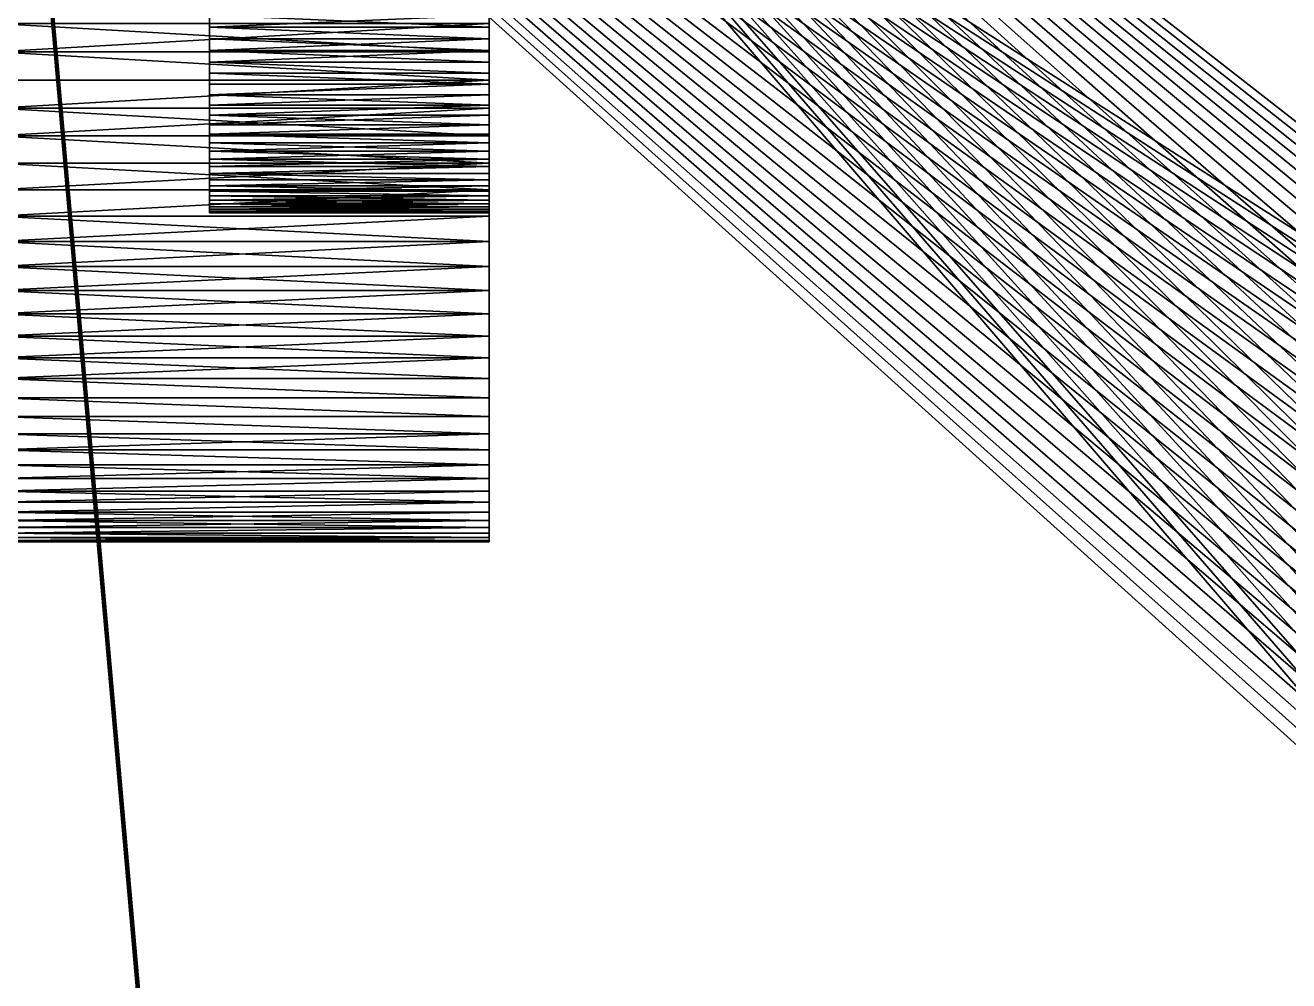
# Model space of a CAD drawing. Header units: millimetres. Extents: x 0 to 520, y -2 to 382.
# Drawn here: x 24.18 to 31.86, y 309.83 to 315.64 of the extents above; entities that cross this region are included whole.
import ezdxf

# ---------------------------------------------------------------- set-up
doc = ezdxf.new("R2010")
doc.units = ezdxf.units.MM

msp = doc.modelspace()

# ---------------------------------------------------------------- linework, layer by layer
at = {"layer": 'BRASS', "color": 52}
for points in [[(509.2, 369.2, 103), (10.8, 369.2, 103), (10.8, 10.8, 103)], [(509.2, 369.2, 103), (10.8, 10.8, 103), (509.2, 10.8, 103)], [(38.264, 311.0606, 86), (20.5, 359.5, 86), (38.3153, 310.9963, 86)], [(38.2095, 311.1223, 86), (20.5, 359.5, 86), (38.264, 311.0606, 86)], [(38.1521, 311.1812, 86), (20.5, 359.5, 86), (38.2095, 311.1223, 86)], [(38.0918, 311.2371, 86), (20.5, 359.5, 86), (38.1521, 311.1812, 86)], [(38.0288, 311.29, 86), (20.5, 359.5, 86), (38.0918, 311.2371, 86)], [(37.9632, 311.3397, 86), (20.5, 359.5, 86), (38.0288, 311.29, 86)], [(37.8952, 311.386, 86), (20.5, 359.5, 86), (37.9632, 311.3397, 86)], [(37.825, 311.4289, 86), (20.5, 359.5, 86), (37.8952, 311.386, 86)], [(37.7527, 311.4683, 86), (20.5, 359.5, 86), (37.825, 311.4289, 86)], [(37.6786, 311.504, 86), (20.5, 359.5, 86), (37.7527, 311.4683, 86)], [(37.6028, 311.5359, 86), (20.5, 359.5, 86), (37.6786, 311.504, 86)], [(37.5255, 311.5641, 86), (20.5, 359.5, 86), (37.6028, 311.5359, 86)], [(35.3827, 190.3269, 86), (20.5, 359.5, 86), (35.3827, 309.6731, 86)], [(37.4469, 311.5883, 86), (20.5, 359.5, 86), (37.5255, 311.5641, 86)], [(37.3672, 311.6086, 86), (20.5, 359.5, 86), (37.4469, 311.5883, 86)], [(37.2865, 311.6249, 86), (20.5, 359.5, 86), (37.3672, 311.6086, 86)], [(37.2052, 311.6372, 86), (20.5, 359.5, 86), (37.2865, 311.6249, 86)], [(37.1233, 311.6454, 86), (20.5, 359.5, 86), (37.2052, 311.6372, 86)], [(37.0411, 311.6495, 86), (20.5, 359.5, 86), (37.1233, 311.6454, 86)], [(36.9589, 311.6495, 86), (20.5, 359.5, 86), (37.0411, 311.6495, 86)], [(36.8767, 311.6454, 86), (20.5, 359.5, 86), (36.9589, 311.6495, 86)], [(36.7948, 311.6372, 86), (20.5, 359.5, 86), (36.8767, 311.6454, 86)], [(35.3684, 190.2459, 86), (20.5, 359.5, 86), (35.3827, 190.3269, 86)], [(36.7135, 311.6249, 86), (20.5, 359.5, 86), (36.7948, 311.6372, 86)], [(35.3582, 190.1643, 86), (20.5, 359.5, 86), (35.3684, 190.2459, 86)], [(36.6328, 311.6086, 86), (20.5, 359.5, 86), (36.7135, 311.6249, 86)], [(35.3521, 190.0822, 86), (20.5, 359.5, 86), (35.3582, 190.1643, 86)], [(36.5531, 311.5883, 86), (20.5, 359.5, 86), (36.6328, 311.6086, 86)], [(36.4745, 311.5641, 86), (20.5, 359.5, 86), (36.5531, 311.5883, 86)], [(36.3972, 311.5359, 86), (20.5, 359.5, 86), (36.4745, 311.5641, 86)], [(36.3214, 311.504, 86), (20.5, 359.5, 86), (36.3972, 311.5359, 86)], [(36.2473, 311.4683, 86), (20.5, 359.5, 86), (36.3214, 311.504, 86)], [(36.175, 311.4289, 86), (20.5, 359.5, 86), (36.2473, 311.4683, 86)], [(36.1048, 311.386, 86), (20.5, 359.5, 86), (36.175, 311.4289, 86)], [(36.0368, 311.3397, 86), (20.5, 359.5, 86), (36.1048, 311.386, 86)], [(35.9712, 311.29, 86), (20.5, 359.5, 86), (36.0368, 311.3397, 86)], [(35.9082, 311.2371, 86), (20.5, 359.5, 86), (35.9712, 311.29, 86)], [(35.8479, 311.1812, 86), (20.5, 359.5, 86), (35.9082, 311.2371, 86)], [(35.7905, 311.1223, 86), (20.5, 359.5, 86), (35.8479, 311.1812, 86)], [(35.736, 311.0606, 86), (20.5, 359.5, 86), (35.7905, 311.1223, 86)], [(35.6847, 310.9963, 86), (20.5, 359.5, 86), (35.736, 311.0606, 86)], [(35.6367, 310.9295, 86), (20.5, 359.5, 86), (35.6847, 310.9963, 86)], [(35.5921, 310.8604, 86), (20.5, 359.5, 86), (35.6367, 310.9295, 86)], [(35.5509, 310.7891, 86), (20.5, 359.5, 86), (35.5921, 310.8604, 86)], [(35.5134, 310.7159, 86), (20.5, 359.5, 86), (35.5509, 310.7891, 86)], [(35.4796, 310.6409, 86), (20.5, 359.5, 86), (35.5134, 310.7159, 86)], [(35.4495, 310.5643, 86), (20.5, 359.5, 86), (35.4796, 310.6409, 86)], [(35.4233, 310.4863, 86), (20.5, 359.5, 86), (35.4495, 310.5643, 86)], [(35.401, 310.4071, 86), (20.5, 359.5, 86), (35.4233, 310.4863, 86)], [(35.3827, 310.3269, 86), (20.5, 359.5, 86), (35.401, 310.4071, 86)], [(35.3684, 310.2459, 86), (20.5, 359.5, 86), (35.3827, 310.3269, 86)], [(35.3582, 310.1643, 86), (20.5, 359.5, 86), (35.3684, 310.2459, 86)], [(35.3521, 310.0822, 86), (20.5, 359.5, 86), (35.3582, 310.1643, 86)], [(35.35, 310, 86), (20.5, 359.5, 86), (35.3521, 310.0822, 86)], [(35.3521, 309.9178, 86), (20.5, 359.5, 86), (35.35, 310, 86)], [(35.3582, 309.8357, 86), (20.5, 359.5, 86), (35.3521, 309.9178, 86)], [(35.3684, 309.7541, 86), (20.5, 359.5, 86), (35.3582, 309.8357, 86)], [(35.3827, 309.6731, 86), (20.5, 359.5, 86), (35.3684, 309.7541, 86)], [(20.5, 359.5, 86), (183.401, 343.4071, 86), (38.3153, 310.9963, 86)], [(20.5, 20.5, 86), (20.5, 359.5, 86), (35.35, 190, 86)], [(35.35, 190, 86), (20.5, 359.5, 86), (35.3521, 190.0822, 86)]]:
    msp.add_3dface(points, dxfattribs=at)
at = {"layer": 'STEEL', "color": 8}
for points in [[(33.2507, 310.0561, 86), (20, 322, 86), (20, 298, 86)], [(33.2563, 310.1681, 86), (20, 322, 86), (33.2507, 310.0561, 86)], [(33.2675, 310.2798, 86), (20, 322, 86), (33.2563, 310.1681, 86)], [(33.2842, 310.3907, 86), (20, 322, 86), (33.2675, 310.2798, 86)], [(33.3064, 310.5007, 86), (20, 322, 86), (33.2842, 310.3907, 86)], [(33.3341, 310.6094, 86), (20, 322, 86), (33.3064, 310.5007, 86)], [(33.3672, 310.7166, 86), (20, 322, 86), (33.3341, 310.6094, 86)], [(33.4055, 310.822, 86), (20, 322, 86), (33.3672, 310.7166, 86)], [(33.4491, 310.9254, 86), (20, 322, 86), (33.4055, 310.822, 86)], [(33.4978, 311.0265, 86), (20, 322, 86), (33.4491, 310.9254, 86)], [(33.5514, 311.125, 86), (20, 322, 86), (33.4978, 311.0265, 86)], [(33.6099, 311.2207, 86), (20, 322, 86), (33.5514, 311.125, 86)], [(33.6731, 311.3134, 86), (20, 322, 86), (33.6099, 311.2207, 86)], [(33.7409, 311.4029, 86), (20, 322, 86), (33.6731, 311.3134, 86)], [(33.813, 311.4888, 86), (20, 322, 86), (33.7409, 311.4029, 86)], [(33.8893, 311.571, 86), (20, 322, 86), (33.813, 311.4888, 86)], [(33.9696, 311.6494, 86), (20, 322, 86), (33.8893, 311.571, 86)], [(34.0537, 311.7236, 86), (20, 322, 86), (33.9696, 311.6494, 86)], [(34.1414, 311.7935, 86), (20, 322, 86), (34.0537, 311.7236, 86)], [(34.2325, 311.859, 86), (20, 322, 86), (34.1414, 311.7935, 86)], [(34.3268, 311.9199, 86), (20, 322, 86), (34.2325, 311.859, 86)], [(34.4239, 311.976, 86), (20, 322, 86), (34.3268, 311.9199, 86)], [(34.5238, 312.0272, 86), (20, 322, 86), (34.4239, 311.976, 86)], [(34.626, 312.0733, 86), (20, 322, 86), (34.5238, 312.0272, 86)], [(34.7305, 312.1143, 86), (20, 322, 86), (34.626, 312.0733, 86)], [(34.8368, 312.15, 86), (20, 322, 86), (34.7305, 312.1143, 86)], [(34.9448, 312.1804, 86), (20, 322, 86), (34.8368, 312.15, 86)], [(35.0542, 312.2054, 86), (20, 322, 86), (34.9448, 312.1804, 86)], [(35.1647, 312.2249, 86), (20, 322, 86), (35.0542, 312.2054, 86)], [(35.276, 312.2388, 86), (20, 322, 86), (35.1647, 312.2249, 86)], [(48, 322, 86), (20, 322, 86), (35.276, 312.2388, 86)], [(33.2507, 310.0561, 83), (23, 322, 83), (33.2563, 310.1681, 83)], [(23, 298, 83), (23, 322, 83), (33.2507, 310.0561, 83)], [(33.6099, 311.2207, 83), (23, 322, 83), (33.6731, 311.3134, 83)], [(33.5514, 311.125, 83), (23, 322, 83), (33.6099, 311.2207, 83)], [(33.4978, 311.0265, 83), (23, 322, 83), (33.5514, 311.125, 83)], [(33.4491, 310.9254, 83), (23, 322, 83), (33.4978, 311.0265, 83)], [(33.4055, 310.822, 83), (23, 322, 83), (33.4491, 310.9254, 83)], [(33.3672, 310.7166, 83), (23, 322, 83), (33.4055, 310.822, 83)], [(33.3341, 310.6094, 83), (23, 322, 83), (33.3672, 310.7166, 83)], [(33.3064, 310.5007, 83), (23, 322, 83), (33.3341, 310.6094, 83)], [(33.2842, 310.3907, 83), (23, 322, 83), (33.3064, 310.5007, 83)], [(33.2675, 310.2798, 83), (23, 322, 83), (33.2842, 310.3907, 83)], [(33.2563, 310.1681, 83), (23, 322, 83), (33.2675, 310.2798, 83)], [(23, 322, 83), (33.7409, 311.4029, 83), (33.6731, 311.3134, 83)], [(23, 322, 83), (33.813, 311.4888, 83), (33.7409, 311.4029, 83)], [(23, 322, 83), (33.8893, 311.571, 83), (33.813, 311.4888, 83)], [(23, 322, 83), (33.9696, 311.6494, 83), (33.8893, 311.571, 83)], [(23, 322, 83), (34.0537, 311.7236, 83), (33.9696, 311.6494, 83)], [(23, 322, 83), (34.1414, 311.7935, 83), (34.0537, 311.7236, 83)], [(23, 322, 83), (34.2325, 311.859, 83), (34.1414, 311.7935, 83)], [(23, 322, 83), (34.3268, 311.9199, 83), (34.2325, 311.859, 83)], [(23, 322, 83), (34.4239, 311.976, 83), (34.3268, 311.9199, 83)], [(23, 322, 83), (34.5238, 312.0272, 83), (34.4239, 311.976, 83)], [(23, 322, 83), (34.626, 312.0733, 83), (34.5238, 312.0272, 83)], [(23, 322, 83), (34.7305, 312.1143, 83), (34.626, 312.0733, 83)], [(23, 322, 83), (34.8368, 312.15, 83), (34.7305, 312.1143, 83)], [(23, 322, 83), (34.9448, 312.1804, 83), (34.8368, 312.15, 83)], [(23, 322, 83), (35.0542, 312.2054, 83), (34.9448, 312.1804, 83)], [(23, 322, 83), (35.1647, 312.2249, 83), (35.0542, 312.2054, 83)], [(23, 322, 83), (35.276, 312.2388, 83), (35.1647, 312.2249, 83)], [(23, 322, 83), (35.3878, 312.2472, 83), (35.276, 312.2388, 83)], [(23, 322, 83), (35.5, 312.25, 83), (35.3878, 312.2472, 83)], [(23, 322, 83), (48, 322, 83), (35.5, 312.25, 83)], [(25.3, 315.6299, 73.4536), (25.3, 316, 70.5), (25.3, 315.7764, 73.4832)], [(25.3, 315.6299, 73.4536), (25.3, 315.9252, 70.5019), (25.3, 316, 70.5)], [(25.3, 315.487, 73.4095), (25.3, 315.9252, 70.5019), (25.3, 315.6299, 73.4536)], [(25.3, 315.487, 73.4095), (25.3, 315.8506, 70.5075), (25.3, 315.9252, 70.5019)], [(25.3, 315.487, 73.4095), (25.3, 315.7764, 70.5168), (25.3, 315.8506, 70.5075)], [(27, 315.4784, 75.4609), (27, 315.7764, 73.4832), (27, 315.8506, 73.4925)], [(27, 315.4784, 75.4609), (27, 315.8506, 73.4925), (27, 315.6515, 75.4826)], [(25.3, 315.6299, 73.4536), (25.3, 315.7764, 73.4832), (25.3, 315.7028, 73.4703)], [(25.3, 315.487, 73.4095), (25.3, 315.7028, 70.5297), (25.3, 315.7764, 70.5168)], [(27, 315.7764, 70.5168), (27, 315.4784, 68.5391), (27, 315.6515, 68.5174)], [(27, 315.7028, 70.5297), (27, 315.4784, 68.5391), (27, 315.7764, 70.5168)], [(27, 315.3065, 75.4306), (27, 315.7028, 73.4703), (27, 315.7764, 73.4832)], [(27, 315.3065, 75.4306), (27, 315.7764, 73.4832), (27, 315.4784, 75.4609)], [(25.3, 315.7028, 73.4703), (27, 315.6299, 73.4536), (25.3, 315.6299, 73.4536)], [(27, 315.7028, 73.4703), (27, 315.6299, 73.4536), (25.3, 315.7028, 73.4703)], [(25.3, 315.6299, 70.5464), (27, 315.7028, 70.5297), (25.3, 315.7028, 70.5297)], [(27, 315.6299, 70.5464), (27, 315.7028, 70.5297), (25.3, 315.6299, 70.5464)], [(25.3, 315.487, 73.4095), (25.3, 315.6299, 70.5464), (25.3, 315.7028, 70.5297)], [(27, 315.7028, 70.5297), (27, 315.3065, 68.5694), (27, 315.4784, 68.5391)], [(27, 315.6299, 70.5464), (27, 315.3065, 68.5694), (27, 315.7028, 70.5297)], [(27, 315.1363, 75.3918), (27, 315.6299, 73.4536), (27, 315.7028, 73.4703)], [(27, 315.1363, 75.3918), (27, 315.7028, 73.4703), (27, 315.3065, 75.4306)], [(27, 315.6515, 75.4826), (24, 315.6515, 75.4826), (24, 315.4784, 75.4609)], [(27, 315.4784, 75.4609), (27, 315.6515, 75.4826), (24, 315.4784, 75.4609)], [(27, 315.4784, 68.5391), (24, 315.4784, 68.5391), (24, 315.6515, 68.5174)], [(27, 315.6515, 68.5174), (27, 315.4784, 68.5391), (24, 315.6515, 68.5174)], [(25.3, 315.6299, 73.4536), (27, 315.5579, 73.4334), (25.3, 315.5579, 73.4334)], [(27, 315.6299, 73.4536), (27, 315.5579, 73.4334), (25.3, 315.6299, 73.4536)], [(25.3, 315.5579, 70.5666), (27, 315.5579, 70.5666), (25.3, 315.6299, 70.5464)], [(27, 315.5579, 70.5666), (27, 315.6299, 70.5464), (25.3, 315.6299, 70.5464)], [(25.3, 315.487, 73.4095), (25.3, 315.6299, 73.4536), (25.3, 315.5579, 73.4334)], [(25.3, 315.487, 73.4095), (25.3, 315.5579, 70.5666), (25.3, 315.6299, 70.5464)], [(27, 315.6299, 70.5464), (27, 315.1363, 68.6082), (27, 315.3065, 68.5694)], [(27, 315.5579, 70.5666), (27, 315.1363, 68.6082), (27, 315.6299, 70.5464)], [(27, 315.1363, 75.3918), (27, 315.5579, 73.4334), (27, 315.6299, 73.4536)], [(25.3, 315.5579, 73.4334), (27, 315.487, 73.4095), (25.3, 315.487, 73.4095)], [(27, 315.5579, 73.4334), (27, 315.487, 73.4095), (25.3, 315.5579, 73.4334)], [(27, 315.487, 70.5905), (27, 315.5579, 70.5666), (25.3, 315.487, 70.5905)], [(25.3, 315.487, 70.5905), (27, 315.5579, 70.5666), (25.3, 315.5579, 70.5666)], [(25.3, 314.9797, 73.0996), (25.3, 315.5579, 70.5666), (25.3, 315.487, 73.4095)], [(25.3, 314.9797, 73.0996), (25.3, 315.487, 70.5905), (25.3, 315.5579, 70.5666)], [(27, 315.5579, 70.5666), (27, 314.8029, 68.7111), (27, 314.9684, 68.6555)], [(27, 315.5579, 70.5666), (27, 314.9684, 68.6555), (27, 315.1363, 68.6082)], [(27, 315.487, 70.5905), (27, 314.8029, 68.7111), (27, 315.5579, 70.5666)], [(27, 314.9684, 75.3445), (27, 315.5579, 73.4334), (27, 315.1363, 75.3918)], [(27, 314.8029, 75.2889), (27, 315.5579, 73.4334), (27, 314.9684, 75.3445)], [(27, 314.8029, 75.2889), (27, 315.487, 73.4095), (27, 315.5579, 73.4334)], [(27, 315.3065, 75.4306), (24, 315.4784, 75.4609), (24, 315.3065, 75.4306)], [(27, 315.3065, 75.4306), (27, 315.4784, 75.4609), (24, 315.4784, 75.4609)], [(27, 315.3065, 68.5694), (24, 315.3065, 68.5694), (24, 315.4784, 68.5391)], [(27, 315.4784, 68.5391), (27, 315.3065, 68.5694), (24, 315.4784, 68.5391)], [(25.3, 315.487, 73.4095), (27, 315.4173, 73.3822), (25.3, 315.4173, 73.3822)], [(27, 315.487, 73.4095), (27, 315.4173, 73.3822), (25.3, 315.487, 73.4095)], [(27, 315.4173, 70.6178), (27, 315.487, 70.5905), (25.3, 315.4173, 70.6178)], [(25.3, 315.4173, 70.6178), (27, 315.487, 70.5905), (25.3, 315.487, 70.5905)], [(25.3, 315.3492, 70.6485), (25.3, 315.4173, 70.6178), (25.3, 315.487, 70.5905)], [(25.3, 315.2826, 70.6827), (25.3, 315.3492, 70.6485), (25.3, 315.487, 70.5905)], [(25.3, 315.2826, 73.3173), (25.3, 315.487, 73.4095), (25.3, 315.4173, 73.3822)], [(25.3, 315.0943, 73.1957), (25.3, 315.487, 73.4095), (25.3, 315.2826, 73.3173)], [(25.3, 314.9797, 73.0996), (25.3, 315.2826, 70.6827), (25.3, 315.487, 70.5905)], [(25.3, 314.9797, 73.0996), (25.3, 315.487, 73.4095), (25.3, 315.0943, 73.1957)], [(27, 315.4173, 70.6178), (27, 314.8029, 68.7111), (27, 315.487, 70.5905)], [(27, 314.6405, 75.2252), (27, 315.4173, 73.3822), (27, 315.487, 73.4095)], [(27, 314.6405, 75.2252), (27, 315.487, 73.4095), (27, 314.8029, 75.2889)], [(25.3, 315.4173, 73.3822), (27, 315.3492, 73.3515), (25.3, 315.3492, 73.3515)], [(27, 315.4173, 73.3822), (27, 315.3492, 73.3515), (25.3, 315.4173, 73.3822)], [(25.3, 315.3492, 70.6485), (27, 315.3492, 70.6485), (25.3, 315.4173, 70.6178)], [(27, 315.3492, 70.6485), (27, 315.4173, 70.6178), (25.3, 315.4173, 70.6178)], [(25.3, 315.2826, 73.3173), (25.3, 315.4173, 73.3822), (25.3, 315.3492, 73.3515)], [(25.3, 315.3492, 73.3515), (27, 315.2826, 73.3173), (25.3, 315.2826, 73.3173)], [(27, 315.3492, 73.3515), (27, 315.2826, 73.3173), (25.3, 315.3492, 73.3515)], [(25.3, 315.2826, 70.6827), (27, 315.2826, 70.6827), (25.3, 315.3492, 70.6485)], [(27, 315.2826, 70.6827), (27, 315.3492, 70.6485), (25.3, 315.3492, 70.6485)], [(27, 315.4173, 70.6178), (27, 314.6405, 68.7748), (27, 314.8029, 68.7111)], [(27, 315.3492, 70.6485), (27, 314.6405, 68.7748), (27, 315.4173, 70.6178)], [(27, 314.4814, 75.1534), (27, 315.3492, 73.3515), (27, 315.4173, 73.3822)], [(27, 314.4814, 75.1534), (27, 315.4173, 73.3822), (27, 314.6405, 75.2252)], [(27, 315.3492, 70.6485), (27, 314.3261, 68.9262), (27, 314.4814, 68.8466)], [(27, 315.3492, 70.6485), (27, 314.4814, 68.8466), (27, 314.6405, 68.7748)], [(27, 315.2826, 70.6827), (27, 314.3261, 68.9262), (27, 315.3492, 70.6485)], [(27, 314.3261, 75.0738), (27, 315.2826, 73.3173), (27, 315.3492, 73.3515)], [(27, 314.3261, 75.0738), (27, 315.3492, 73.3515), (27, 314.4814, 75.1534)], [(27, 315.3065, 75.4306), (24, 315.3065, 75.4306), (24, 315.1363, 75.3918)], [(27, 315.1363, 75.3918), (27, 315.3065, 75.4306), (24, 315.1363, 75.3918)], [(27, 315.3065, 68.5694), (24, 315.1363, 68.6082), (24, 315.3065, 68.5694)], [(27, 315.3065, 68.5694), (27, 315.1363, 68.6082), (24, 315.1363, 68.6082)], [(25.3, 315.2826, 73.3173), (27, 315.2826, 73.3173), (25.3, 315.2178, 73.2799)], [(27, 315.2826, 73.3173), (27, 315.2178, 73.2799), (25.3, 315.2178, 73.2799)], [(27, 315.2178, 70.7201), (27, 315.2826, 70.6827), (25.3, 315.2178, 70.7201)], [(25.3, 315.2178, 70.7201), (27, 315.2826, 70.6827), (25.3, 315.2826, 70.6827)], [(25.3, 315.155, 70.7606), (25.3, 315.2178, 70.7201), (25.3, 315.2826, 70.6827)], [(25.3, 315.0943, 73.1957), (25.3, 315.2826, 73.3173), (25.3, 315.2178, 73.2799)], [(25.3, 314.9797, 73.0996), (25.3, 315.155, 70.7606), (25.3, 315.2826, 70.6827)], [(27, 315.2178, 70.7201), (27, 314.3261, 68.9262), (27, 315.2826, 70.6827)], [(27, 314.175, 74.9865), (27, 315.2826, 73.3173), (27, 314.3261, 75.0738)], [(27, 314.175, 74.9865), (27, 315.2178, 73.2799), (27, 315.2826, 73.3173)], [(27, 315.2178, 73.2799), (27, 315.155, 73.2394), (25.3, 315.2178, 73.2799)], [(25.3, 315.2178, 73.2799), (27, 315.155, 73.2394), (25.3, 315.155, 73.2394)], [(27, 315.155, 70.7606), (27, 315.2178, 70.7201), (25.3, 315.155, 70.7606)], [(25.3, 315.155, 70.7606), (27, 315.2178, 70.7201), (25.3, 315.2178, 70.7201)], [(25.3, 315.0943, 73.1957), (25.3, 315.2178, 73.2799), (25.3, 315.155, 73.2394)], [(27, 315.2178, 70.7201), (27, 314.175, 69.0135), (27, 314.3261, 68.9262)], [(27, 315.155, 70.7606), (27, 314.175, 69.0135), (27, 315.2178, 70.7201)], [(27, 314.0284, 74.8918), (27, 315.2178, 73.2799), (27, 314.175, 74.9865)], [(27, 314.0284, 74.8918), (27, 315.155, 73.2394), (27, 315.2178, 73.2799)], [(27, 315.1363, 75.3918), (24, 315.1363, 75.3918), (24, 314.9684, 75.3445)], [(27, 314.9684, 75.3445), (27, 315.1363, 75.3918), (24, 314.9684, 75.3445)], [(27, 314.9684, 68.6555), (24, 314.9684, 68.6555), (24, 315.1363, 68.6082)], [(27, 315.1363, 68.6082), (27, 314.9684, 68.6555), (24, 315.1363, 68.6082)], [(25.3, 315.155, 73.2394), (27, 315.155, 73.2394), (25.3, 315.0943, 73.1957)], [(27, 315.155, 73.2394), (27, 315.0943, 73.1957), (25.3, 315.0943, 73.1957)], [(27, 315.0943, 70.8043), (27, 315.155, 70.7606), (25.3, 315.0943, 70.8043)], [(25.3, 315.0943, 70.8043), (27, 315.155, 70.7606), (25.3, 315.155, 70.7606)], [(25.3, 315.0358, 70.8509), (25.3, 315.0943, 70.8043), (25.3, 315.155, 70.7606)], [(25.3, 314.9262, 73.0474), (25.3, 315.0358, 70.8509), (25.3, 315.155, 70.7606)], [(25.3, 314.9262, 73.0474), (25.3, 315.155, 70.7606), (25.3, 314.9797, 73.0996)], [(27, 315.155, 70.7606), (27, 314.0284, 69.1082), (27, 314.175, 69.0135)], [(27, 315.0943, 70.8043), (27, 314.0284, 69.1082), (27, 315.155, 70.7606)], [(27, 314.0284, 74.8918), (27, 315.0943, 73.1957), (27, 315.155, 73.2394)], [(27, 315.0943, 73.1957), (27, 315.0358, 73.1491), (25.3, 315.0943, 73.1957)], [(25.3, 315.0943, 73.1957), (27, 315.0358, 73.1491), (25.3, 315.0358, 73.1491)], [(27, 315.0358, 70.8509), (27, 315.0943, 70.8043), (25.3, 315.0358, 70.8509)], [(25.3, 315.0358, 70.8509), (27, 315.0943, 70.8043), (25.3, 315.0943, 70.8043)], [(25.3, 314.9797, 73.0996), (25.3, 315.0943, 73.1957), (25.3, 315.0358, 73.1491)], [(27, 315.0943, 70.8043), (27, 313.7502, 69.3188), (27, 313.8867, 69.21)], [(27, 315.0943, 70.8043), (27, 313.8867, 69.21), (27, 314.0284, 69.1082)], [(27, 315.0358, 70.8509), (27, 313.7502, 69.3188), (27, 315.0943, 70.8043)], [(27, 313.8867, 74.79), (27, 315.0358, 73.1491), (27, 315.0943, 73.1957)], [(27, 313.8867, 74.79), (27, 315.0943, 73.1957), (27, 314.0284, 74.8918)], [(27, 314.8029, 75.2889), (24, 314.9684, 75.3445), (24, 314.8029, 75.2889)], [(27, 314.8029, 75.2889), (27, 314.9684, 75.3445), (24, 314.9684, 75.3445)], [(27, 314.8029, 68.7111), (24, 314.8029, 68.7111), (24, 314.9684, 68.6555)], [(27, 314.9684, 68.6555), (27, 314.8029, 68.7111), (24, 314.9684, 68.6555)], [(25.3, 315.0358, 73.1491), (27, 315.0358, 73.1491), (25.3, 314.9797, 73.0996)], [(27, 315.0358, 73.1491), (27, 314.9797, 73.0996), (25.3, 314.9797, 73.0996)], [(27, 314.9797, 70.9004), (27, 315.0358, 70.8509), (25.3, 314.9797, 70.9004)], [(25.3, 314.9797, 70.9004), (27, 315.0358, 70.8509), (25.3, 315.0358, 70.8509)], [(25.3, 314.9262, 73.0474), (25.3, 314.9797, 70.9004), (25.3, 315.0358, 70.8509)], [(27, 314.9797, 73.0996), (27, 314.9262, 73.0474), (25.3, 314.9797, 73.0996)], [(25.3, 314.9797, 73.0996), (27, 314.9262, 73.0474), (25.3, 314.9262, 73.0474)], [(25.3, 314.9262, 70.9526), (27, 314.9262, 70.9526), (25.3, 314.9797, 70.9004)], [(27, 314.9262, 70.9526), (27, 314.9797, 70.9004), (25.3, 314.9797, 70.9004)], [(25.3, 314.8753, 71.0075), (25.3, 314.9262, 70.9526), (25.3, 314.9797, 70.9004)], [(25.3, 314.9262, 73.0474), (25.3, 314.8753, 71.0075), (25.3, 314.9797, 70.9004)], [(27, 314.9797, 70.9004), (27, 313.7502, 69.3188), (27, 315.0358, 70.8509)], [(27, 313.7502, 74.6812), (27, 315.0358, 73.1491), (27, 313.8867, 74.79)], [(27, 313.6194, 74.5657), (27, 314.9797, 73.0996), (27, 315.0358, 73.1491)], [(27, 313.6194, 74.5657), (27, 315.0358, 73.1491), (27, 313.7502, 74.6812)], [(27, 314.9797, 70.9004), (27, 313.6194, 69.4343), (27, 313.7502, 69.3188)], [(27, 313.4945, 69.5562), (27, 314.9797, 70.9004), (27, 314.9262, 70.9526)], [(27, 313.4945, 69.5562), (27, 313.6194, 69.4343), (27, 314.9797, 70.9004)], [(27, 313.4945, 74.4438), (27, 314.9262, 73.0474), (27, 314.9797, 73.0996)], [(27, 313.4945, 74.4438), (27, 314.9797, 73.0996), (27, 313.6194, 74.5657)], [(27, 314.9262, 73.0474), (27, 314.8753, 72.9925), (25.3, 314.9262, 73.0474)], [(25.3, 314.9262, 73.0474), (27, 314.8753, 72.9925), (25.3, 314.8753, 72.9925)], [(27, 314.8753, 71.0075), (27, 314.9262, 70.9526), (25.3, 314.8753, 71.0075)], [(25.3, 314.8753, 71.0075), (27, 314.9262, 70.9526), (25.3, 314.9262, 70.9526)], [(25.3, 314.9262, 73.0474), (25.3, 314.8753, 72.9925), (25.3, 314.8273, 72.9352)], [(25.3, 314.9262, 73.0474), (25.3, 314.74, 71.1862), (25.3, 314.8753, 71.0075)], [(25.3, 314.9262, 73.0474), (25.3, 314.8273, 72.9352), (25.3, 314.74, 71.1862)], [(27, 313.3758, 69.6841), (27, 313.4945, 69.5562), (27, 314.9262, 70.9526)], [(27, 313.3758, 69.6841), (27, 314.9262, 70.9526), (27, 314.8753, 71.0075)], [(27, 313.4945, 74.4438), (27, 314.8753, 72.9925), (27, 314.9262, 73.0474)], [(27, 314.8753, 72.9925), (27, 314.8273, 72.9352), (25.3, 314.8753, 72.9925)], [(25.3, 314.8753, 72.9925), (27, 314.8273, 72.9352), (25.3, 314.8273, 72.9352)], [(27, 314.8273, 71.0648), (27, 314.8753, 71.0075), (25.3, 314.8273, 71.0648)], [(25.3, 314.8273, 71.0648), (27, 314.8753, 71.0075), (25.3, 314.8753, 71.0075)], [(25.3, 314.74, 71.1862), (25.3, 314.8273, 71.0648), (25.3, 314.8753, 71.0075)], [(27, 314.8273, 72.9352), (27, 314.7821, 72.8756), (25.3, 314.8273, 72.9352)], [(25.3, 314.8273, 72.9352), (27, 314.7821, 72.8756), (25.3, 314.7821, 72.8756)], [(27, 314.7821, 71.1244), (27, 314.8273, 71.0648), (25.3, 314.7821, 71.1244)], [(25.3, 314.7821, 71.1244), (27, 314.8273, 71.0648), (25.3, 314.8273, 71.0648)], [(25.3, 314.74, 71.1862), (25.3, 314.7821, 71.1244), (25.3, 314.8273, 71.0648)], [(25.3, 314.8273, 72.9352), (25.3, 314.7821, 72.8756), (25.3, 314.74, 72.8138)], [(25.3, 314.8273, 72.9352), (25.3, 314.74, 72.8138), (25.3, 314.701, 72.75)], [(25.3, 314.8273, 72.9352), (25.3, 314.701, 72.75), (25.3, 314.5561, 71.5937)], [(25.3, 314.8273, 72.9352), (25.3, 314.5561, 71.5937), (25.3, 314.74, 71.1862)], [(27, 313.2636, 69.8178), (27, 313.3758, 69.6841), (27, 314.8753, 71.0075)], [(27, 313.2636, 69.8178), (27, 314.8753, 71.0075), (27, 314.8273, 71.0648)], [(27, 313.3758, 74.3159), (27, 314.8273, 72.9352), (27, 314.8753, 72.9925)], [(27, 313.4945, 74.4438), (27, 313.3758, 74.3159), (27, 314.8753, 72.9925)], [(27, 313.1582, 69.9569), (27, 313.2636, 69.8178), (27, 314.8273, 71.0648)], [(27, 313.1582, 69.9569), (27, 314.8273, 71.0648), (27, 314.7821, 71.1244)], [(27, 313.1582, 74.0431), (27, 314.7821, 72.8756), (27, 314.8273, 72.9352)], [(27, 313.2636, 74.1822), (27, 313.1582, 74.0431), (27, 314.8273, 72.9352)], [(27, 313.3758, 74.3159), (27, 313.2636, 74.1822), (27, 314.8273, 72.9352)], [(27, 314.6405, 75.2252), (24, 314.8029, 75.2889), (24, 314.6405, 75.2252)], [(27, 314.6405, 75.2252), (27, 314.8029, 75.2889), (24, 314.8029, 75.2889)], [(27, 314.8029, 68.7111), (27, 314.6405, 68.7748), (24, 314.6405, 68.7748)], [(27, 314.8029, 68.7111), (24, 314.6405, 68.7748), (24, 314.8029, 68.7111)], [(25.3, 314.7821, 72.8756), (27, 314.7821, 72.8756), (25.3, 314.74, 72.8138)], [(27, 314.7821, 72.8756), (27, 314.74, 72.8138), (25.3, 314.74, 72.8138)], [(27, 314.74, 71.1862), (27, 314.7821, 71.1244), (25.3, 314.74, 71.1862)], [(25.3, 314.74, 71.1862), (27, 314.7821, 71.1244), (25.3, 314.7821, 71.1244)], [(27, 314.74, 72.8138), (27, 314.701, 72.75), (25.3, 314.74, 72.8138)], [(25.3, 314.74, 72.8138), (27, 314.701, 72.75), (25.3, 314.701, 72.75)], [(25.3, 314.701, 71.25), (27, 314.701, 71.25), (25.3, 314.74, 71.1862)], [(27, 314.701, 71.25), (27, 314.74, 71.1862), (25.3, 314.74, 71.1862)], [(25.3, 314.5561, 71.5937), (25.3, 314.701, 71.25), (25.3, 314.74, 71.1862)], [(27, 313.0599, 70.1011), (27, 313.1582, 69.9569), (27, 314.7821, 71.1244)], [(27, 313.0599, 70.1011), (27, 314.7821, 71.1244), (27, 314.74, 71.1862)], [(27, 313.1582, 74.0431), (27, 314.74, 72.8138), (27, 314.7821, 72.8756)], [(27, 312.9689, 70.25), (27, 313.0599, 70.1011), (27, 314.74, 71.1862)], [(27, 312.9689, 70.25), (27, 314.74, 71.1862), (27, 314.701, 71.25)], [(27, 312.9689, 73.75), (27, 314.701, 72.75), (27, 314.74, 72.8138)], [(27, 313.0599, 73.8989), (27, 312.9689, 73.75), (27, 314.74, 72.8138)], [(27, 313.1582, 74.0431), (27, 313.0599, 73.8989), (27, 314.74, 72.8138)], [(25.3, 314.701, 72.75), (27, 314.701, 72.75), (25.3, 314.6652, 72.6843)], [(27, 314.701, 72.75), (27, 314.6652, 72.6843), (25.3, 314.6652, 72.6843)], [(27, 314.6652, 71.3157), (27, 314.701, 71.25), (25.3, 314.6652, 71.3157)], [(25.3, 314.6652, 71.3157), (27, 314.701, 71.25), (25.3, 314.701, 71.25)], [(25.3, 314.6327, 71.3831), (25.3, 314.6652, 71.3157), (25.3, 314.701, 71.25)], [(25.3, 314.5561, 71.5937), (25.3, 314.6327, 71.3831), (25.3, 314.701, 71.25)], [(25.3, 314.701, 72.75), (25.3, 314.5781, 72.4777), (25.3, 314.5116, 71.8135)], [(25.3, 314.701, 72.75), (25.3, 314.6652, 72.6843), (25.3, 314.6037, 72.548)], [(25.3, 314.701, 72.75), (25.3, 314.6037, 72.548), (25.3, 314.5781, 72.4777)], [(25.3, 314.701, 72.75), (25.3, 314.5116, 71.8135), (25.3, 314.5228, 71.7395)], [(25.3, 314.701, 72.75), (25.3, 314.5228, 71.7395), (25.3, 314.5561, 71.5937)], [(25.3, 314.6652, 72.6843), (27, 314.6327, 72.6169), (25.3, 314.6327, 72.6169)], [(27, 314.6652, 72.6843), (27, 314.6327, 72.6169), (25.3, 314.6652, 72.6843)], [(27, 314.6327, 71.3831), (27, 314.6652, 71.3157), (25.3, 314.6327, 71.3831)], [(25.3, 314.6327, 71.3831), (27, 314.6652, 71.3157), (25.3, 314.6652, 71.3157)], [(25.3, 314.6652, 72.6843), (25.3, 314.6327, 72.6169), (25.3, 314.6037, 72.548)], [(27, 312.8854, 70.4033), (27, 314.701, 71.25), (27, 314.6652, 71.3157)], [(27, 312.8854, 70.4033), (27, 312.9689, 70.25), (27, 314.701, 71.25)], [(27, 312.9689, 73.75), (27, 314.6652, 72.6843), (27, 314.701, 72.75)], [(27, 312.8097, 70.5605), (27, 314.6652, 71.3157), (27, 314.6327, 71.3831)], [(27, 312.8097, 70.5605), (27, 312.8854, 70.4033), (27, 314.6652, 71.3157)], [(27, 312.8854, 73.5967), (27, 314.6327, 72.6169), (27, 314.6652, 72.6843)], [(27, 312.9689, 73.75), (27, 312.8854, 73.5967), (27, 314.6652, 72.6843)], [(27, 314.6405, 75.2252), (24, 314.6405, 75.2252), (24, 314.4814, 75.1534)], [(27, 314.4814, 75.1534), (27, 314.6405, 75.2252), (24, 314.4814, 75.1534)], [(27, 314.6405, 68.7748), (27, 314.4814, 68.8466), (24, 314.4814, 68.8466)], [(27, 314.6405, 68.7748), (24, 314.4814, 68.8466), (24, 314.6405, 68.7748)], [(25.3, 314.6327, 72.6169), (27, 314.6037, 72.548), (25.3, 314.6037, 72.548)], [(27, 314.6327, 72.6169), (27, 314.6037, 72.548), (25.3, 314.6327, 72.6169)], [(25.3, 314.6037, 71.452), (27, 314.6037, 71.452), (25.3, 314.6327, 71.3831)], [(27, 314.6037, 71.452), (27, 314.6327, 71.3831), (25.3, 314.6327, 71.3831)], [(25.3, 314.5781, 71.5223), (25.3, 314.6037, 71.452), (25.3, 314.6327, 71.3831)], [(25.3, 314.5561, 71.5937), (25.3, 314.5781, 71.5223), (25.3, 314.6327, 71.3831)], [(25.3, 314.6037, 72.548), (27, 314.5781, 72.4777), (25.3, 314.5781, 72.4777)], [(27, 314.6037, 72.548), (27, 314.5781, 72.4777), (25.3, 314.6037, 72.548)], [(27, 314.5781, 71.5223), (27, 314.6037, 71.452), (25.3, 314.5781, 71.5223)], [(25.3, 314.5781, 71.5223), (27, 314.6037, 71.452), (25.3, 314.6037, 71.452)], [(27, 312.7419, 70.7213), (27, 312.8097, 70.5605), (27, 314.6327, 71.3831)], [(27, 312.7419, 70.7213), (27, 314.6327, 71.3831), (27, 314.6037, 71.452)], [(27, 312.8097, 73.4395), (27, 314.6037, 72.548), (27, 314.6327, 72.6169)], [(27, 312.8854, 73.5967), (27, 312.8097, 73.4395), (27, 314.6327, 72.6169)], [(27, 312.6823, 70.8853), (27, 312.7419, 70.7213), (27, 314.6037, 71.452)], [(27, 312.6823, 70.8853), (27, 314.6037, 71.452), (27, 314.5781, 71.5223)], [(27, 312.7419, 73.2787), (27, 314.5781, 72.4777), (27, 314.6037, 72.548)], [(27, 312.8097, 73.4395), (27, 312.7419, 73.2787), (27, 314.6037, 72.548)], [(25.3, 314.5781, 72.4777), (27, 314.5561, 72.4063), (25.3, 314.5561, 72.4063)], [(27, 314.5781, 72.4777), (27, 314.5561, 72.4063), (25.3, 314.5781, 72.4777)], [(27, 314.5561, 71.5937), (27, 314.5781, 71.5223), (25.3, 314.5561, 71.5937)], [(25.3, 314.5561, 71.5937), (27, 314.5781, 71.5223), (25.3, 314.5781, 71.5223)], [(25.3, 314.5781, 72.4777), (25.3, 314.5042, 72.1121), (25.3, 314.5005, 71.9626)], [(25.3, 314.5781, 72.4777), (25.3, 314.5561, 72.4063), (25.3, 314.5376, 72.3338)], [(25.3, 314.5781, 72.4777), (25.3, 314.5116, 72.1865), (25.3, 314.5042, 72.1121)], [(25.3, 314.5781, 72.4777), (25.3, 314.5005, 71.9626), (25.3, 314.5042, 71.8879)], [(25.3, 314.5781, 72.4777), (25.3, 314.5042, 71.8879), (25.3, 314.5116, 71.8135)], [(25.3, 314.5781, 72.4777), (25.3, 314.5376, 72.3338), (25.3, 314.5116, 72.1865)], [(25.3, 314.5561, 72.4063), (27, 314.5376, 72.3338), (25.3, 314.5376, 72.3338)], [(27, 314.5561, 72.4063), (27, 314.5376, 72.3338), (25.3, 314.5561, 72.4063)], [(27, 314.5376, 71.6662), (27, 314.5561, 71.5937), (25.3, 314.5376, 71.6662)], [(25.3, 314.5376, 71.6662), (27, 314.5561, 71.5937), (25.3, 314.5561, 71.5937)], [(25.3, 314.5228, 71.7395), (25.3, 314.5376, 71.6662), (25.3, 314.5561, 71.5937)], [(25.3, 314.5376, 72.3338), (27, 314.5376, 72.3338), (25.3, 314.5228, 72.2605)], [(27, 314.5376, 72.3338), (27, 314.5228, 72.2605), (25.3, 314.5228, 72.2605)], [(27, 314.5228, 71.7395), (27, 314.5376, 71.6662), (25.3, 314.5228, 71.7395)], [(25.3, 314.5228, 71.7395), (27, 314.5376, 71.6662), (25.3, 314.5376, 71.6662)], [(25.3, 314.5376, 72.3338), (25.3, 314.5228, 72.2605), (25.3, 314.5116, 72.1865)], [(25.3, 314.5228, 72.2605), (27, 314.5116, 72.1865), (25.3, 314.5116, 72.1865)], [(27, 314.5228, 72.2605), (27, 314.5116, 72.1865), (25.3, 314.5228, 72.2605)], [(25.3, 314.5116, 71.8135), (27, 314.5116, 71.8135), (25.3, 314.5228, 71.7395)], [(27, 314.5116, 71.8135), (27, 314.5228, 71.7395), (25.3, 314.5228, 71.7395)], [(25.3, 314.5116, 72.1865), (27, 314.5042, 72.1121), (25.3, 314.5042, 72.1121)], [(27, 314.5116, 72.1865), (27, 314.5042, 72.1121), (25.3, 314.5116, 72.1865)], [(25.3, 314.5042, 71.8879), (27, 314.5042, 71.8879), (25.3, 314.5116, 71.8135)], [(27, 314.5042, 71.8879), (27, 314.5116, 71.8135), (25.3, 314.5116, 71.8135)], [(25.3, 314.5042, 72.1121), (27, 314.5005, 72.0374), (25.3, 314.5005, 72.0374)], [(27, 314.5042, 72.1121), (27, 314.5005, 72.0374), (25.3, 314.5042, 72.1121)], [(25.3, 314.5005, 71.9626), (27, 314.5042, 71.8879), (25.3, 314.5042, 71.8879)], [(27, 314.5005, 71.9626), (27, 314.5042, 71.8879), (25.3, 314.5005, 71.9626)], [(25.3, 314.5042, 72.1121), (25.3, 314.5005, 72.0374), (25.3, 314.5005, 71.9626)], [(27, 312.6823, 70.8853), (27, 314.5781, 71.5223), (27, 314.5561, 71.5937)], [(27, 312.6308, 72.9479), (27, 314.5561, 72.4063), (27, 314.5781, 72.4777)], [(27, 312.6823, 73.1147), (27, 312.6308, 72.9479), (27, 314.5781, 72.4777)], [(27, 312.7419, 73.2787), (27, 312.6823, 73.1147), (27, 314.5781, 72.4777)], [(27, 312.6308, 71.0521), (27, 312.6823, 70.8853), (27, 314.5561, 71.5937)], [(27, 312.5878, 71.2212), (27, 314.5561, 71.5937), (27, 314.5376, 71.6662)], [(27, 312.5878, 71.2212), (27, 312.6308, 71.0521), (27, 314.5561, 71.5937)], [(27, 312.6308, 72.9479), (27, 314.5376, 72.3338), (27, 314.5561, 72.4063)], [(27, 312.5532, 71.3922), (27, 314.5376, 71.6662), (27, 314.5228, 71.7395)], [(27, 312.5532, 71.3922), (27, 312.5878, 71.2212), (27, 314.5376, 71.6662)], [(27, 312.5532, 72.6078), (27, 314.5228, 72.2605), (27, 314.5376, 72.3338)], [(27, 312.5878, 72.7788), (27, 312.5532, 72.6078), (27, 314.5376, 72.3338)], [(27, 312.6308, 72.9479), (27, 312.5878, 72.7788), (27, 314.5376, 72.3338)], [(27, 312.5272, 71.5648), (27, 314.5228, 71.7395), (27, 314.5116, 71.8135)], [(27, 312.5272, 71.5648), (27, 312.5532, 71.3922), (27, 314.5228, 71.7395)], [(27, 312.5532, 72.6078), (27, 314.5116, 72.1865), (27, 314.5228, 72.2605)], [(27, 312.5098, 71.7384), (27, 312.5272, 71.5648), (27, 314.5116, 71.8135)], [(27, 312.5098, 71.7384), (27, 314.5116, 71.8135), (27, 314.5042, 71.8879)], [(27, 312.5272, 72.4352), (27, 314.5042, 72.1121), (27, 314.5116, 72.1865)], [(27, 312.5532, 72.6078), (27, 312.5272, 72.4352), (27, 314.5116, 72.1865)], [(27, 312.5011, 71.9127), (27, 312.5098, 71.7384), (27, 314.5042, 71.8879)], [(27, 312.5011, 71.9127), (27, 314.5042, 71.8879), (27, 314.5005, 71.9626)], [(27, 312.5098, 72.2616), (27, 314.5005, 72.0374), (27, 314.5042, 72.1121)], [(27, 312.5272, 72.4352), (27, 312.5098, 72.2616), (27, 314.5042, 72.1121)], [(27, 314.3261, 75.0738), (24, 314.4814, 75.1534), (24, 314.3261, 75.0738)], [(27, 314.3261, 75.0738), (27, 314.4814, 75.1534), (24, 314.4814, 75.1534)], [(27, 314.4814, 68.8466), (27, 314.3261, 68.9262), (24, 314.3261, 68.9262)], [(27, 314.4814, 68.8466), (24, 314.3261, 68.9262), (24, 314.4814, 68.8466)], [(25.3, 314.5005, 72.0374), (27, 314.5005, 71.9626), (25.3, 314.5005, 71.9626)], [(27, 314.5005, 72.0374), (27, 314.5005, 71.9626), (25.3, 314.5005, 72.0374)], [(27, 312.5011, 72.0873), (27, 312.5011, 71.9127), (27, 314.5005, 71.9626)], [(27, 312.5011, 72.0873), (27, 314.5005, 71.9626), (27, 314.5005, 72.0374)], [(27, 312.5098, 72.2616), (27, 312.5011, 72.0873), (27, 314.5005, 72.0374)], [(27, 314.175, 74.9865), (27, 314.3261, 75.0738), (24, 314.3261, 75.0738)], [(27, 314.175, 74.9865), (24, 314.3261, 75.0738), (24, 314.175, 74.9865)], [(27, 314.3261, 68.9262), (27, 314.175, 69.0135), (24, 314.175, 69.0135)], [(27, 314.3261, 68.9262), (24, 314.175, 69.0135), (24, 314.3261, 68.9262)], [(27, 314.0284, 74.8918), (27, 314.175, 74.9865), (24, 314.175, 74.9865)], [(27, 314.0284, 74.8918), (24, 314.175, 74.9865), (24, 314.0284, 74.8918)], [(27, 314.175, 69.0135), (27, 314.0284, 69.1082), (24, 314.0284, 69.1082)], [(27, 314.175, 69.0135), (24, 314.0284, 69.1082), (24, 314.175, 69.0135)], [(27, 313.8867, 74.79), (27, 314.0284, 74.8918), (24, 314.0284, 74.8918)], [(27, 313.8867, 74.79), (24, 314.0284, 74.8918), (24, 313.8867, 74.79)], [(27, 314.0284, 69.1082), (27, 313.8867, 69.21), (24, 313.8867, 69.21)], [(27, 314.0284, 69.1082), (24, 313.8867, 69.21), (24, 314.0284, 69.1082)], [(27, 313.7502, 74.6812), (27, 313.8867, 74.79), (24, 313.8867, 74.79)], [(27, 313.7502, 74.6812), (24, 313.8867, 74.79), (24, 313.7502, 74.6812)], [(27, 313.8867, 69.21), (27, 313.7502, 69.3188), (24, 313.7502, 69.3188)], [(27, 313.8867, 69.21), (24, 313.7502, 69.3188), (24, 313.8867, 69.21)], [(27, 313.6194, 74.5657), (27, 313.7502, 74.6812), (24, 313.7502, 74.6812)], [(27, 313.6194, 74.5657), (24, 313.7502, 74.6812), (24, 313.6194, 74.5657)], [(27, 313.7502, 69.3188), (27, 313.6194, 69.4343), (24, 313.6194, 69.4343)], [(27, 313.7502, 69.3188), (24, 313.6194, 69.4343), (24, 313.7502, 69.3188)], [(27, 313.4945, 74.4438), (27, 313.6194, 74.5657), (24, 313.6194, 74.5657)], [(27, 313.4945, 74.4438), (24, 313.6194, 74.5657), (24, 313.4945, 74.4438)], [(27, 313.6194, 69.4343), (27, 313.4945, 69.5562), (24, 313.4945, 69.5562)], [(27, 313.6194, 69.4343), (24, 313.4945, 69.5562), (24, 313.6194, 69.4343)], [(27, 313.3758, 74.3159), (27, 313.4945, 74.4438), (24, 313.4945, 74.4438)], [(27, 313.3758, 74.3159), (24, 313.4945, 74.4438), (24, 313.3758, 74.3159)], [(27, 313.3758, 69.6841), (24, 313.3758, 69.6841), (24, 313.4945, 69.5562)], [(27, 313.4945, 69.5562), (27, 313.3758, 69.6841), (24, 313.4945, 69.5562)], [(27, 313.2636, 74.1822), (27, 313.3758, 74.3159), (24, 313.3758, 74.3159)], [(27, 313.2636, 74.1822), (24, 313.3758, 74.3159), (24, 313.2636, 74.1822)], [(27, 313.2636, 69.8178), (24, 313.2636, 69.8178), (24, 313.3758, 69.6841)], [(27, 313.3758, 69.6841), (27, 313.2636, 69.8178), (24, 313.3758, 69.6841)], [(27, 313.1582, 74.0431), (27, 313.2636, 74.1822), (24, 313.2636, 74.1822)], [(27, 313.1582, 74.0431), (24, 313.2636, 74.1822), (24, 313.1582, 74.0431)], [(27, 313.1582, 69.9569), (24, 313.1582, 69.9569), (24, 313.2636, 69.8178)], [(27, 313.2636, 69.8178), (27, 313.1582, 69.9569), (24, 313.2636, 69.8178)], [(27, 313.0599, 73.8989), (27, 313.1582, 74.0431), (24, 313.1582, 74.0431)], [(27, 313.0599, 73.8989), (24, 313.1582, 74.0431), (24, 313.0599, 73.8989)], [(27, 313.1582, 69.9569), (27, 313.0599, 70.1011), (24, 313.0599, 70.1011)], [(27, 313.1582, 69.9569), (24, 313.0599, 70.1011), (24, 313.1582, 69.9569)], [(27, 312.9689, 73.75), (27, 313.0599, 73.8989), (24, 313.0599, 73.8989)], [(27, 312.9689, 73.75), (24, 313.0599, 73.8989), (24, 312.9689, 73.75)], [(27, 312.9689, 70.25), (24, 312.9689, 70.25), (24, 313.0599, 70.1011)], [(27, 313.0599, 70.1011), (27, 312.9689, 70.25), (24, 313.0599, 70.1011)], [(27, 312.8854, 73.5967), (27, 312.9689, 73.75), (24, 312.9689, 73.75)], [(27, 312.8854, 73.5967), (24, 312.9689, 73.75), (24, 312.8854, 73.5967)], [(27, 312.9689, 70.25), (27, 312.8854, 70.4033), (24, 312.8854, 70.4033)], [(27, 312.9689, 70.25), (24, 312.8854, 70.4033), (24, 312.9689, 70.25)], [(27, 312.8854, 73.5967), (24, 312.8854, 73.5967), (24, 312.8097, 73.4395)], [(27, 312.8097, 73.4395), (27, 312.8854, 73.5967), (24, 312.8097, 73.4395)], [(27, 312.8854, 70.4033), (27, 312.8097, 70.5605), (24, 312.8097, 70.5605)], [(27, 312.8854, 70.4033), (24, 312.8097, 70.5605), (24, 312.8854, 70.4033)], [(27, 312.7419, 73.2787), (24, 312.8097, 73.4395), (24, 312.7419, 73.2787)], [(27, 312.7419, 73.2787), (27, 312.8097, 73.4395), (24, 312.8097, 73.4395)], [(27, 312.8097, 70.5605), (27, 312.7419, 70.7213), (24, 312.7419, 70.7213)], [(27, 312.8097, 70.5605), (24, 312.7419, 70.7213), (24, 312.8097, 70.5605)], [(27, 312.7419, 73.2787), (24, 312.7419, 73.2787), (24, 312.6823, 73.1147)], [(27, 312.6823, 73.1147), (27, 312.7419, 73.2787), (24, 312.6823, 73.1147)], [(27, 312.7419, 70.7213), (27, 312.6823, 70.8853), (24, 312.6823, 70.8853)], [(27, 312.7419, 70.7213), (24, 312.6823, 70.8853), (24, 312.7419, 70.7213)], [(27, 312.6308, 72.9479), (24, 312.6823, 73.1147), (24, 312.6308, 72.9479)], [(27, 312.6308, 72.9479), (27, 312.6823, 73.1147), (24, 312.6823, 73.1147)], [(27, 312.6823, 70.8853), (27, 312.6308, 71.0521), (24, 312.6308, 71.0521)], [(27, 312.6823, 70.8853), (24, 312.6308, 71.0521), (24, 312.6823, 70.8853)], [(27, 312.5878, 72.7788), (24, 312.6308, 72.9479), (24, 312.5878, 72.7788)], [(27, 312.5878, 72.7788), (27, 312.6308, 72.9479), (24, 312.6308, 72.9479)], [(27, 312.6308, 71.0521), (27, 312.5878, 71.2212), (24, 312.5878, 71.2212)], [(27, 312.6308, 71.0521), (24, 312.5878, 71.2212), (24, 312.6308, 71.0521)], [(27, 312.5878, 72.7788), (24, 312.5878, 72.7788), (24, 312.5532, 72.6078)], [(27, 312.5532, 72.6078), (27, 312.5878, 72.7788), (24, 312.5532, 72.6078)], [(27, 312.5878, 71.2212), (27, 312.5532, 71.3922), (24, 312.5532, 71.3922)], [(27, 312.5878, 71.2212), (24, 312.5532, 71.3922), (24, 312.5878, 71.2212)], [(27, 312.5272, 72.4352), (24, 312.5532, 72.6078), (24, 312.5272, 72.4352)], [(27, 312.5272, 72.4352), (27, 312.5532, 72.6078), (24, 312.5532, 72.6078)], [(27, 312.5272, 71.5648), (24, 312.5272, 71.5648), (24, 312.5532, 71.3922)], [(27, 312.5532, 71.3922), (27, 312.5272, 71.5648), (24, 312.5532, 71.3922)], [(27, 312.5098, 72.2616), (24, 312.5272, 72.4352), (24, 312.5098, 72.2616)], [(27, 312.5098, 72.2616), (27, 312.5272, 72.4352), (24, 312.5272, 72.4352)], [(27, 312.5272, 71.5648), (24, 312.5098, 71.7384), (24, 312.5272, 71.5648)], [(27, 312.5272, 71.5648), (27, 312.5098, 71.7384), (24, 312.5098, 71.7384)], [(27, 312.5098, 72.2616), (24, 312.5098, 72.2616), (24, 312.5011, 72.0873)], [(27, 312.5011, 72.0873), (27, 312.5098, 72.2616), (24, 312.5011, 72.0873)], [(27, 312.5011, 71.9127), (24, 312.5011, 71.9127), (24, 312.5098, 71.7384)], [(27, 312.5098, 71.7384), (27, 312.5011, 71.9127), (24, 312.5098, 71.7384)], [(27, 312.5011, 71.9127), (24, 312.5011, 72.0873), (24, 312.5011, 71.9127)], [(27, 312.5011, 71.9127), (27, 312.5011, 72.0873), (24, 312.5011, 72.0873)], [(33.2507, 310.0561, 86), (20, 298, 86), (33.2507, 309.9439, 86)], [(23, 298, 83), (33.2507, 310.0561, 83), (33.2507, 309.9439, 83)], [(33.2507, 309.9439, 86), (20, 298, 86), (33.2563, 309.8319, 86)], [(23, 298, 83), (33.2507, 309.9439, 83), (33.2563, 309.8319, 83)]]:
    msp.add_3dface(points, dxfattribs=at)

doc.saveas('drawing.dxf')
